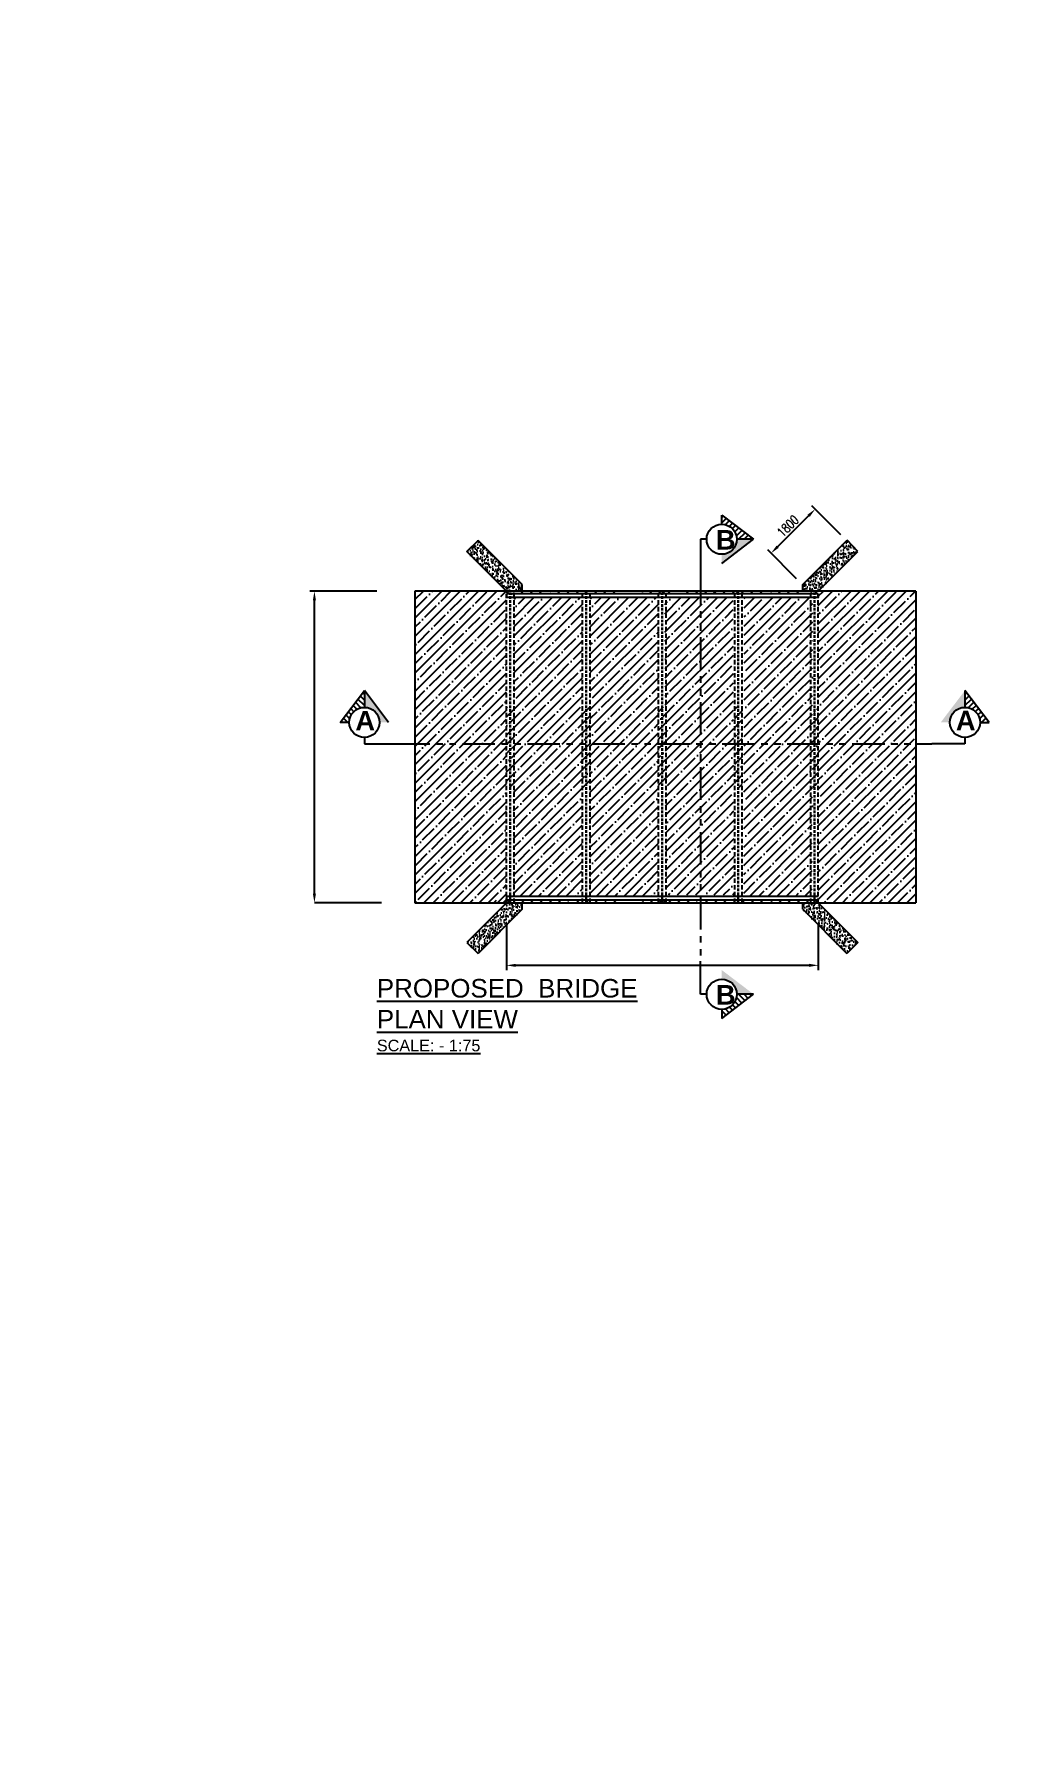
# Model space of a CAD drawing. Header units: millimetres. Extents: x -605628 to 223188, y -4937 to 493520.
# Drawn here: x -571754 to -553040, y 394348 to 427305 of the extents above; entities that cross this region are included whole.
import ezdxf

# ---------------------------------------------------------------- set-up
doc = ezdxf.new("R2010")
doc.units = ezdxf.units.MM
doc.header["$LTSCALE"] = 100
doc.header["$MEASUREMENT"] = 0
doc.header["$PDMODE"] = 3
doc.header["$PDSIZE"] = -0.5
doc.linetypes.add('HIDDEN', pattern=[0.375, 0.25, -0.125])
doc.linetypes.add('PHANTOM2', pattern=[1.25, 0.625, -0.125, 0.125, -0.125, 0.125, -0.125])
doc.layers.get('Defpoints').update_dxf_attribs({"color": 1})
for name, color, linetype in [('S-Dim', 1, 'Continuous'), ('S-Hatch', 8, 'Continuous'), ('ST-FOOTING', 4, 'HIDDEN'), ('ST-HATCH', 8, 'Continuous'), ('TITLE', 2, 'Continuous')]:
    doc.layers.add(name, color=color, linetype=linetype)
doc.styles.add('Roomname', font='sanss___.ttf')
doc.styles.add('SKEL 1_75xp', font='romans.shx', dxfattribs={"width": 0.75, "height": 178.5})
doc.dimstyles.new('1-75', dxfattribs={"dimtxt": 178.5, "dimasz": 178.5, "dimexe": 90, "dimexo": 90, "dimgap": 50, "dimtad": 1, "dimdec": 0, "dimzin": 3, "dimdsep": 46, "dimtxsty": 'SKEL 1_75xp', "dimcen": 0.0625, "dimclrd": 1, "dimclre": 1, "dimclrt": 2, "dimaunit": 1, "dimadec": 0, "dimazin": 0, "dimtfac": 1, "dimtdec": 0, "dimtofl": 0, "dimtmove": 0, "dimatfit": 3, "dimfxl": 50, "dimtolj": 1, "dimtzin": 0, "dimarcsym": 0})
pattern_1 = [(50, (-196819.75, 0), (143.452037, -12.550427), [15, -165]), (355, (-196819.75, 0), (-27.750267, 150.438427), [12, -132]), (100.451444, (-196807.8, -1.05), (115.70177, 137.887998), [12.74804, -140.228422]), (46.1842, (-196819.75, 40), (213.448266, -33.103856), [22.5, -247.5]), (96.635635, (-196801.96, 37.24), (186.93239, 194.82372), [19.12207, -210.34275]), (351.184164, (-196819.75, 40), (186.93239, 194.82372), [18, -198]), (21, (-196799.75, 30), (119.38141, -80.523778), [15, -165]), (326, (-196799.75, 30), (48.663066, 145.03001), [12, -132]), (71.451445, (-196789.8, 23.29), (168.044475, 64.50623), [12.748038, -140.228422]), (37.5, (-196819.75, 0), (2.431971, 66.578771), [0, -130.4, 0, -134, 0, -132.5]), (7.5, (-196819.75, 0), (52.6139075, 78.882342), [0, -76.4, 0, -127.4, 0, -50.5]), (327.5, (-196864.35, 0), (106.764487, -4.5109743), [0, -50, 0, -156, 0, -207]), (317.5, (-196884.35, 0), (116.637234, 20.020996), [0, -65, 0, -103.6, 0, -147])]
pattern_2 = [(45, (-196819.75, 15279), (-176.7767, 176.7767), []), (45, (-196642.97, 15279), (-176.7767, 176.7767), [312.5, -62.5, 0, -62.5])]
pattern_3 = [(45, (-196819.75, 13179), (-176.7767, 176.7767), []), (45, (-196642.97, 13179), (-176.7767, 176.7767), [312.5, -62.5, 0, -62.5])]
pattern_4 = [(45, (-196819.75, -2100), (-53.033009, 53.033009), []), (45, (-196766.715, -2100), (-53.033009, 53.033009), [93.75, -18.75, 0, -18.75])]
pattern_5 = [(45, (-196819.75, -2100), (-176.7767, 176.7767), []), (45, (-196642.97, -2100), (-176.7767, 176.7767), [312.5, -62.5, 0, -62.5])]
pattern_6 = [(45, (-196819.75, 17379), (-176.7767, 176.7767), []), (45, (-196642.97, 17379), (-176.7767, 176.7767), [312.5, -62.5, 0, -62.5])]
pattern_7 = [(45, (-196819.75, 2100), (-53.033009, 53.033009), []), (45, (-196766.715, 2100), (-53.033009, 53.033009), [93.75, -18.75, 0, -18.75])]
pattern_8 = [(45, (-196819.75, 2100), (-176.7767, 176.7767), []), (45, (-196642.97, 2100), (-176.7767, 176.7767), [312.5, -62.5, 0, -62.5])]

# ---------------------------------------------------------------- blocks, each defined once
blk = doc.blocks.new('*D86')
at = {"layer": 'Defpoints', "color": 0, "transparency": 16777216}
for p in [(-556173, 417611), (-557575, 417317), (-557021, 416762)]:
    blk.add_point(p, dxfattribs=at)
at = {"layer": 'S-Dim', "color": 1, "lineweight": -2, "transparency": 16777216}
for p, q in [((-556236, 417674), (-556791, 418229)), ((-556853, 418039), (-557449, 417443)), ((-557085, 416826), (-557639, 417380))]:
    blk.add_line(p, q, dxfattribs=at)
at = {"layer": 'S-Dim', "color": 1, "transparency": 16777216}
for points in [[(-556874, 418060), (-556832, 418018), (-556727, 418165)], [(-557470, 417464), (-557428, 417422), (-557575, 417317)]]:
    blk.add_solid(points, dxfattribs=at)
at = {"layer": 'S-Dim', "color": 2, "transparency": 16777216, "insert": (-557250, 417839), "char_height": 178.5, "attachment_point": 5, "rotation": 45, "style": 'SKEL 1_75xp'}
blk.add_mtext('\\A1;{\\C7;1800}', dxfattribs=at)

msp = doc.modelspace()

# ---------------------------------------------------------------- hatches: boundary and pattern name
h = msp.add_hatch()
h.set_pattern_fill('AR-CONC', color=8, scale=20, style=0)
h.set_pattern_definition(pattern_1)
h.paths.add_polyline_path([(-562366.5, 416712.9), (-563215, 417561.4), (-563427.2, 417349.3), (-562666.5, 416588.6), (-562670.4, 416588.6), (-562370.4, 416588.6)])
h = msp.add_hatch()
h.set_pattern_fill('AR-CONC', color=8, scale=20, style=0)
h.set_pattern_definition(pattern_1)
h.paths.add_polyline_path([(-556666.5, 416588.6), (-555905.8, 417349.3), (-556118, 417561.4), (-556966.5, 416712.9), (-556962.5, 416588.6), (-556662.5, 416588.6)])
h = msp.add_hatch()
h.set_pattern_fill('ANSI35', color=8, scale=1000, style=0)
h.set_pattern_definition([(45, (-7875.94, 0), (-176.776695, 176.776695), []), (45, (-7699.16, 0), (-176.776695, 176.776695), [312.5, -62.5, 0, -62.5])])
h.paths.add_polyline_path([(-564430.8, 416588.6), (-564430.8, 410588.6), (-562666.5, 410588.6), (-562666.5, 416588.6)])
h = msp.add_hatch()
h.set_pattern_fill('ANSI35', color=8, scale=1000, style=0)
h.set_pattern_definition(pattern_8)
h.paths.add_polyline_path([(-562596.5, 416588.6), (-562666.5, 416588.6), (-562666.5, 416538.6), (-562596.5, 416538.6)])
h = msp.add_hatch()
h.set_pattern_fill('ANSI35', color=8, scale=300, style=0)
h.set_pattern_definition(pattern_7)
h.paths.add_polyline_path([(-562590.4, 416588.6), (-562596.5, 416588.6), (-562596.5, 416538.6), (-562590.4, 416538.6)])
h = msp.add_hatch()
h.set_pattern_fill('ANSI35', color=8, scale=1000, style=0)
h.set_pattern_definition(pattern_6)
h.paths.add_polyline_path([(-562520.4, 416588.6), (-562590.4, 416588.6), (-562590.4, 416538.6), (-562520.4, 416538.6)])
h = msp.add_hatch()
h.set_pattern_fill('ANSI35', color=8, scale=1000, style=0)
h.set_pattern_definition(pattern_6)
h.paths.add_polyline_path([(-561203, 416588.6), (-562520.4, 416588.6), (-562520.4, 416538.6), (-561203, 416538.6)])
h = msp.add_hatch()
h.set_pattern_fill('ANSI35', color=8, scale=1000, style=0)
h.set_pattern_definition(pattern_6)
h.paths.add_polyline_path([(-561133, 416588.6), (-561203, 416588.6), (-561203, 416538.6), (-561133, 416538.6)])
h = msp.add_hatch()
h.set_pattern_fill('ANSI35', color=8, scale=1000, style=0)
h.set_pattern_definition(pattern_6)
h.paths.add_polyline_path([(-561126.9, 416588.6), (-561133, 416588.6), (-561133, 416538.6), (-561126.9, 416538.6)])
h = msp.add_hatch()
h.set_pattern_fill('ANSI35', color=8, scale=1000, style=0)
h.set_pattern_definition(pattern_6)
h.paths.add_polyline_path([(-561057, 416588.6), (-561126.9, 416588.6), (-561126.9, 416538.6), (-561057, 416538.6)])
h = msp.add_hatch()
h.set_pattern_fill('ANSI35', color=8, scale=1000, style=0)
h.set_pattern_definition(pattern_6)
h.paths.add_polyline_path([(-560055.8, 416588.6), (-560055.8, 416538.6), (-559739.5, 416538.6), (-559739.5, 416588.6)])
h.paths.add_polyline_path([(-560480.5, 416538.6), (-560480.5, 416588.6), (-561057, 416588.6), (-561057, 416538.6)])
h = msp.add_hatch()
h.set_pattern_fill('ANSI35', color=8, scale=1000, style=0)
h.set_pattern_definition(pattern_6)
h.paths.add_polyline_path([(-559669.5, 416588.6), (-559739.5, 416588.6), (-559739.5, 416538.6), (-559669.5, 416538.6)])
h = msp.add_hatch()
h.set_pattern_fill('ANSI35', color=8, scale=200, style=0)
h.set_pattern_definition([(45, (-196819.75, 2100), (-35.355339, 35.355339), []), (45, (-196784.39, 2100), (-35.355339, 35.355339), [62.5, -12.5, 0, -12.5])])
h.paths.add_polyline_path([(-559663.4, 416588.6), (-559669.5, 416588.6), (-559669.5, 416538.6), (-559663.4, 416538.6)])
h = msp.add_hatch()
h.set_pattern_fill('ANSI35', color=8, scale=1000, style=0)
h.set_pattern_definition(pattern_8)
h.paths.add_polyline_path([(-559593.5, 416588.6), (-559663.4, 416588.6), (-559663.4, 416538.6), (-559593.5, 416538.6)])
h = msp.add_hatch()
h.set_pattern_fill('ANSI35', color=8, scale=1000, style=0)
h.set_pattern_definition(pattern_6)
h.paths.add_polyline_path([(-558276, 416588.6), (-559593.5, 416588.6), (-559593.5, 416538.6), (-558276, 416538.6)])
h = msp.add_hatch()
h.set_pattern_fill('ANSI35', color=8, scale=1000, style=0)
h.set_pattern_definition(pattern_8)
h.paths.add_polyline_path([(-558206.1, 416588.6), (-558276, 416588.6), (-558276, 416538.6), (-558206.1, 416538.6)])
h = msp.add_hatch()
h.set_pattern_fill('ANSI35', color=8, scale=300, style=0)
h.set_pattern_definition(pattern_7)
h.paths.add_polyline_path([(-558200, 416588.6), (-558206.1, 416588.6), (-558206.1, 416538.6), (-558200, 416538.6)])
h = msp.add_hatch()
h.set_pattern_fill('ANSI35', color=8, scale=1000, style=0)
h.set_pattern_definition(pattern_6)
h.paths.add_polyline_path([(-558130, 416588.6), (-558200, 416588.6), (-558200, 416538.6), (-558130, 416538.6)])
h = msp.add_hatch()
h.set_pattern_fill('ANSI35', color=8, scale=1000, style=0)
h.set_pattern_definition(pattern_6)
h.paths.add_polyline_path([(-556812.5, 416588.6), (-558130, 416588.6), (-558130, 416538.6), (-556812.5, 416538.6)])
h = msp.add_hatch()
h.set_pattern_fill('ANSI35', color=8, scale=500, style=0)
h.set_pattern_definition([(45, (-196819.75, 2100), (-88.388348, 88.388348), []), (45, (-196731.36, 2100), (-88.388348, 88.388348), [156.25, -31.25, 0, -31.25])])
h.paths.add_polyline_path([(-556742.6, 416588.6), (-556812.5, 416588.6), (-556812.5, 416538.6), (-556742.6, 416538.6)])
h = msp.add_hatch()
h.set_pattern_fill('ANSI35', color=8, scale=1000, style=0)
h.set_pattern_definition(pattern_6)
h.paths.add_polyline_path([(-556736.5, 416588.6), (-556742.6, 416588.6), (-556742.6, 416538.6), (-556736.5, 416538.6)])
h = msp.add_hatch()
h.set_pattern_fill('ANSI35', color=8, scale=1000, style=0)
h.set_pattern_definition(pattern_6)
h.paths.add_polyline_path([(-556666.5, 416588.6), (-556736.5, 416588.6), (-556736.5, 416538.6), (-556666.5, 416538.6)])
h = msp.add_hatch()
h.set_pattern_fill('ANSI35', color=8, scale=1000, style=0)
h.paths.add_polyline_path([(-554790.6, 416538.6), (-554790.6, 416588.6), (-556666.5, 416588.6), (-556666.5, 410588.6), (-554790.6, 410588.6), (-554790.6, 410713.6)])
h = msp.add_hatch()
h.set_pattern_fill('ANSI35', color=8, scale=1000, style=0)
h.set_pattern_definition(pattern_2)
h.paths.add_polyline_path([(-561203, 416463.6), (-562520.4, 416463.6), (-562532.9, 410711.8), (-561215.5, 410711.8)])
h = msp.add_hatch()
h.set_pattern_fill('ANSI35', color=8, scale=1000, style=0)
h.set_pattern_definition([(45, (-195350.87, 15281.45), (-176.7767, 176.7767), []), (45, (-195174.1, 15281.45), (-176.7767, 176.7767), [312.5, -62.5, 0, -62.5])])
h.paths.add_polyline_path([(-559734.1, 416466.1), (-561051.6, 416466.1), (-561064, 410714.3), (-559746.6, 410714.3)])
h = msp.add_hatch()
h.set_pattern_fill('ANSI35', color=8, scale=1000, style=0)
h.set_pattern_definition(pattern_2)
h.paths.add_polyline_path([(-558304.2, 416463.1), (-559621.6, 416463.1), (-559600.2, 410742.8), (-558282.8, 410742.8)])
h = msp.add_hatch()
h.set_pattern_fill('ANSI35', color=8, scale=1000, style=0)
h.set_pattern_definition(pattern_2)
h.paths.add_polyline_path([(-556772.7, 416463.1), (-558090.1, 416463.1), (-558102.1, 410717), (-556784.7, 410717)])
h = msp.add_hatch()
h.set_pattern_fill('ANSI35', color=8, scale=1000, style=0)
h.set_pattern_definition(pattern_2)
h.paths.add_polyline_path([(-562596.5, 414363.6), (-562666.5, 414363.6), (-562666.5, 412813.6), (-562596.5, 412813.6)])
h = msp.add_hatch()
h.set_pattern_fill('ANSI35', color=8, scale=1000, style=0)
h.set_pattern_definition(pattern_2)
h.paths.add_polyline_path([(-562590.4, 414363.6), (-562596.5, 414363.6), (-562596.5, 412813.6), (-562590.4, 412813.6)])
h = msp.add_hatch()
h.set_pattern_fill('ANSI35', color=8, scale=1000, style=0)
h.set_pattern_definition(pattern_2)
h.paths.add_polyline_path([(-562520.4, 414363.6), (-562590.4, 414363.6), (-562590.4, 412813.6), (-562520.4, 412813.6)])
h = msp.add_hatch()
h.set_pattern_fill('ANSI35', color=8, scale=1000, style=0)
h.set_pattern_definition(pattern_2)
h.paths.add_polyline_path([(-561133, 414363.6), (-561203, 414363.6), (-561203, 412813.6), (-561133, 412813.6)])
h = msp.add_hatch()
h.set_pattern_fill('ANSI35', color=8, scale=1000, style=0)
h.set_pattern_definition(pattern_2)
h.paths.add_polyline_path([(-561126.9, 414363.6), (-561133, 414363.6), (-561133, 412813.6), (-561126.9, 412813.6)])
h = msp.add_hatch()
h.set_pattern_fill('ANSI35', color=8, scale=1000, style=0)
h.set_pattern_definition(pattern_2)
h.paths.add_polyline_path([(-561057, 414363.6), (-561126.9, 414363.6), (-561126.9, 412813.6), (-561057, 412813.6)])
h = msp.add_hatch()
h.set_pattern_fill('ANSI35', color=8, scale=1000, style=0)
h.set_pattern_definition(pattern_2)
h.paths.add_polyline_path([(-559669.5, 414363.6), (-559739.5, 414363.6), (-559739.5, 412813.6), (-559669.5, 412813.6)])
h = msp.add_hatch()
h.set_pattern_fill('ANSI35', color=8, scale=1000, style=0)
h.set_pattern_definition(pattern_2)
h.paths.add_polyline_path([(-559663.4, 414363.6), (-559669.5, 414363.6), (-559669.5, 412813.6), (-559663.4, 412813.6)])
h = msp.add_hatch()
h.set_pattern_fill('ANSI35', color=8, scale=1000, style=0)
h.set_pattern_definition(pattern_2)
h.paths.add_polyline_path([(-559593.5, 414363.6), (-559663.4, 414363.6), (-559663.4, 412813.6), (-559593.5, 412813.6)])
h = msp.add_hatch()
h.set_pattern_fill('ANSI35', color=8, scale=1000, style=0)
h.set_pattern_definition(pattern_2)
h.paths.add_polyline_path([(-558206.1, 414363.6), (-558276, 414363.6), (-558276, 412813.6), (-558206.1, 412813.6)])
h = msp.add_hatch()
h.set_pattern_fill('ANSI35', color=8, scale=1000, style=0)
h.set_pattern_definition(pattern_2)
h.paths.add_polyline_path([(-558200, 414363.6), (-558206.1, 414363.6), (-558206.1, 412813.6), (-558200, 412813.6)])
h = msp.add_hatch()
h.set_pattern_fill('ANSI35', color=8, scale=1000, style=0)
h.set_pattern_definition(pattern_2)
h.paths.add_polyline_path([(-558130, 414363.6), (-558200, 414363.6), (-558200, 412813.6), (-558130, 412813.6)])
h = msp.add_hatch()
h.set_pattern_fill('ANSI35', color=8, scale=1000, style=0)
h.set_pattern_definition(pattern_2)
h.paths.add_polyline_path([(-556742.6, 414363.6), (-556812.5, 414363.6), (-556812.5, 412813.6), (-556742.6, 412813.6)])
h = msp.add_hatch()
h.set_pattern_fill('ANSI35', color=8, scale=1000, style=0)
h.set_pattern_definition(pattern_2)
h.paths.add_polyline_path([(-556736.5, 414363.6), (-556742.6, 414363.6), (-556742.6, 412813.6), (-556736.5, 412813.6)])
h = msp.add_hatch()
h.set_pattern_fill('ANSI35', color=8, scale=1000, style=0)
h.set_pattern_definition(pattern_2)
h.paths.add_polyline_path([(-556666.5, 414363.6), (-556736.5, 414363.6), (-556736.5, 412813.6), (-556666.5, 412813.6)])
h = msp.add_hatch()
h.set_pattern_fill('AR-CONC', color=8, scale=20, style=0)
h.set_pattern_definition(pattern_1)
h.paths.add_polyline_path([(-562366.5, 410464.4), (-562373.4, 410588.8), (-562673.4, 410588.8), (-562666.5, 410588.6), (-563427.2, 409828), (-563215, 409615.8)])
h = msp.add_hatch()
h.set_pattern_fill('ANSI35', color=8, scale=1000, style=0)
h.set_pattern_definition(pattern_3)
h.paths.add_polyline_path([(-562666.5, 410638.6), (-562966.5, 410638.6), (-562966.5, 410588.6), (-562666.5, 410588.6)])
h = msp.add_hatch()
h.set_pattern_fill('ANSI35', color=8, scale=1000, style=0)
h.set_pattern_definition(pattern_5)
h.paths.add_polyline_path([(-562596.5, 410638.6), (-562666.5, 410638.6), (-562666.5, 410588.6), (-562596.5, 410588.6)])
h = msp.add_hatch()
h.set_pattern_fill('ANSI35', color=8, scale=300, style=0)
h.set_pattern_definition(pattern_4)
h.paths.add_polyline_path([(-562590.4, 410638.6), (-562596.5, 410638.6), (-562596.5, 410588.6), (-562590.4, 410588.6)])
h = msp.add_hatch()
h.set_pattern_fill('ANSI35', color=8, scale=1000, style=0)
h.set_pattern_definition(pattern_3)
h.paths.add_polyline_path([(-562520.4, 410638.6), (-562590.4, 410638.6), (-562590.4, 410588.6), (-562520.4, 410588.6)])
h = msp.add_hatch()
h.set_pattern_fill('ANSI35', color=8, scale=1000, style=0)
h.set_pattern_definition(pattern_3)
h.paths.add_polyline_path([(-561203, 410638.6), (-562520.4, 410638.6), (-562520.4, 410588.6), (-561203, 410588.6)])
h = msp.add_hatch()
h.set_pattern_fill('ANSI35', color=8, scale=1000, style=0)
h.set_pattern_definition(pattern_3)
h.paths.add_polyline_path([(-561133, 410638.6), (-561203, 410638.6), (-561203, 410588.6), (-561133, 410588.6)])
h = msp.add_hatch()
h.set_pattern_fill('ANSI35', color=8, scale=1000, style=0)
h.set_pattern_definition(pattern_3)
h.paths.add_polyline_path([(-561126.9, 410638.6), (-561133, 410638.6), (-561133, 410588.6), (-561126.9, 410588.6)])
h = msp.add_hatch()
h.set_pattern_fill('ANSI35', color=8, scale=1000, style=0)
h.set_pattern_definition(pattern_3)
h.paths.add_polyline_path([(-561057, 410638.6), (-561126.9, 410638.6), (-561126.9, 410588.6), (-561057, 410588.6)])
h = msp.add_hatch()
h.set_pattern_fill('ANSI35', color=8, scale=1000, style=0)
h.set_pattern_definition(pattern_3)
h.paths.add_polyline_path([(-560055.8, 410638.6), (-560055.8, 410588.6), (-559739.5, 410588.6), (-559739.5, 410638.6)])
h.paths.add_polyline_path([(-560480.5, 410588.6), (-560480.5, 410638.6), (-561057, 410638.6), (-561057, 410588.6)])
h = msp.add_hatch()
h.set_pattern_fill('ANSI35', color=8, scale=1000, style=0)
h.set_pattern_definition(pattern_3)
h.paths.add_polyline_path([(-559669.5, 410638.6), (-559739.5, 410638.6), (-559739.5, 410588.6), (-559669.5, 410588.6)])
h = msp.add_hatch()
h.set_pattern_fill('ANSI35', color=8, scale=300, style=0)
h.set_pattern_definition(pattern_4)
h.paths.add_polyline_path([(-559663.4, 410638.6), (-559669.5, 410638.6), (-559669.5, 410588.6), (-559663.4, 410588.6)])
h = msp.add_hatch()
h.set_pattern_fill('ANSI35', color=8, scale=1000, style=0)
h.set_pattern_definition(pattern_5)
h.paths.add_polyline_path([(-559593.5, 410638.6), (-559663.4, 410638.6), (-559663.4, 410588.6), (-559593.5, 410588.6)])
h = msp.add_hatch()
h.set_pattern_fill('ANSI35', color=8, scale=1000, style=0)
h.set_pattern_definition(pattern_3)
h.paths.add_polyline_path([(-558276, 410638.6), (-559593.5, 410638.6), (-559593.5, 410588.6), (-558276, 410588.6)])
h = msp.add_hatch()
h.set_pattern_fill('ANSI35', color=8, scale=1000, style=0)
h.set_pattern_definition(pattern_5)
h.paths.add_polyline_path([(-558206.1, 410638.6), (-558276, 410638.6), (-558276, 410588.6), (-558206.1, 410588.6)])
h = msp.add_hatch()
h.set_pattern_fill('ANSI35', color=8, scale=300, style=0)
h.set_pattern_definition(pattern_4)
h.paths.add_polyline_path([(-558200, 410638.6), (-558206.1, 410638.6), (-558206.1, 410588.6), (-558200, 410588.6)])
h = msp.add_hatch()
h.set_pattern_fill('ANSI35', color=8, scale=1000, style=0)
h.set_pattern_definition(pattern_3)
h.paths.add_polyline_path([(-558130, 410638.6), (-558200, 410638.6), (-558200, 410588.6), (-558130, 410588.6)])
h = msp.add_hatch()
h.set_pattern_fill('ANSI35', color=8, scale=1000, style=0)
h.set_pattern_definition(pattern_3)
h.paths.add_polyline_path([(-556812.5, 410638.6), (-558130, 410638.6), (-558130, 410588.6), (-556812.5, 410588.6)])
h = msp.add_hatch()
h.set_pattern_fill('AR-CONC', color=8, scale=20, style=0)
h.set_pattern_definition(pattern_1)
h.paths.add_polyline_path([(-556666.5, 410588.6), (-556646.6, 410593), (-556946.6, 410593), (-556966.5, 410464.4), (-556118, 409615.8), (-555905.8, 409828)])
h = msp.add_hatch()
h.set_pattern_fill('ANSI35', color=8, scale=1000, style=0)
h.set_pattern_definition(pattern_5)
h.paths.add_polyline_path([(-556742.6, 410638.6), (-556812.5, 410638.6), (-556812.5, 410588.6), (-556742.6, 410588.6)])
h = msp.add_hatch()
h.set_pattern_fill('ANSI35', color=8, scale=300, style=0)
h.set_pattern_definition(pattern_4)
h.paths.add_polyline_path([(-556736.5, 410638.6), (-556742.6, 410638.6), (-556742.6, 410588.6), (-556736.5, 410588.6)])
h = msp.add_hatch()
h.set_pattern_fill('ANSI35', color=8, scale=1000, style=0)
h.set_pattern_definition(pattern_3)
h.paths.add_polyline_path([(-556666.5, 410638.6), (-556736.5, 410638.6), (-556736.5, 410588.6), (-556666.5, 410588.6)])
h = msp.add_hatch()
h.set_pattern_fill('ANSI35', color=8, scale=1000, style=0)
h.set_pattern_definition(pattern_3)
h.paths.add_polyline_path([(-556366.5, 410638.6), (-556666.5, 410638.6), (-556666.5, 410588.6), (-556366.5, 410588.6)])
at = {"layer": 'S-Hatch'}
h = msp.add_hatch(dxfattribs=at)
h.set_pattern_fill('ANSI31', color=3, scale=605)
h.set_pattern_definition([(45, (-655965.104, 286561.1), (-53.47495, 53.47495), [])])
h.paths.add_polyline_path([(-558524.2, 418052.4), (-558524.2, 417876.6, -0.4142136), (-558234.1, 417586.5), (-557911, 417586.5)])
h = msp.add_hatch(color=5, dxfattribs=at)
h.dxf.hatch_style = 1
h.paths.add_polyline_path([(-557911, 417586.5), (-558234.1, 417586.5, -0.4142136), (-558524.2, 417296.4), (-558524.2, 417120.6)])
h = msp.add_hatch(dxfattribs=at)
h.set_pattern_fill('ANSI31', color=3, scale=605, angle=90)
h.set_pattern_definition([(135, (-434375.6, 316620.51), (-53.47495, -53.47495), [])])
h.paths.add_polyline_path([(-565866.9, 414061.4), (-565691.1, 414061.4, -0.4142136), (-565401, 414351.5), (-565401, 414674.6)])
h = msp.add_hatch(color=5, dxfattribs=at)
h.dxf.hatch_style = 1
h.paths.add_polyline_path([(-565401, 414674.6), (-565401, 414351.5, -0.4142136), (-565110.9, 414061.4), (-564935.1, 414061.4)])
h = msp.add_hatch(color=5, dxfattribs=at)
h.dxf.hatch_style = 1
h.paths.add_polyline_path([(-554310.8, 414061.4), (-554135.1, 414061.4, -0.4142136), (-553845, 414351.5), (-553845, 414674.6)])
h = msp.add_hatch(dxfattribs=at)
h.set_pattern_fill('ANSI31', color=3, scale=605, angle=180)
h.set_pattern_definition([(225, (-432897.74, 316620.51), (53.47495, -53.47495), [])])
h.paths.add_polyline_path([(-553845, 414674.6), (-553845, 414351.5, -0.4142136), (-553554.9, 414061.4), (-553379.1, 414061.4)])
h = msp.add_hatch(color=5, dxfattribs=at)
h.dxf.hatch_style = 1
h.paths.add_polyline_path([(-558524.2, 409295.7), (-558524.2, 409119.9, -0.4142136), (-558234.1, 408829.8), (-557911, 408829.8)])
h = msp.add_hatch(dxfattribs=at)
h.set_pattern_fill('ANSI31', color=3, scale=605, angle=90)
h.set_pattern_definition([(135, (-655965.104, 287882.62), (-53.47495, -53.47495), [])])
h.paths.add_polyline_path([(-557911, 408829.8), (-558234.1, 408829.8, -0.4142136), (-558524.2, 408539.7), (-558524.2, 408364)])

# ---------------------------------------------------------------- linework, layer by layer
at = {"color": 5}
for p, q in [((-558524.2, 418052.4), (-557911, 417586.5)), ((-558524.2, 417876.6), (-558524.2, 418052.4)), ((-558814.3, 417586.5), (-558934.5, 417586.5)), ((-558934.5, 417586.5), (-558934.5, 416949.4)), ((-558524.2, 417120.6), (-557911, 417586.5)), ((-557911, 417586.5), (-558234.1, 417586.5)), ((-565866.9, 414061.4), (-565401, 414674.6)), ((-564935.1, 414061.4), (-565401, 414674.6)), ((-565401, 414674.6), (-565401, 414351.5)), ((-553379.1, 414061.4), (-553845, 414674.6)), ((-553845, 414674.6), (-553845, 414351.5)), ((-565691.1, 414061.4), (-565866.9, 414061.4)), ((-553554.9, 414061.4), (-553379.1, 414061.4)), ((-565401, 413771.3), (-565401, 413651.1)), ((-565401, 413651.1), (-564763.9, 413651.1)), ((-553845, 413651.1), (-554482.1, 413651.1)), ((-553845, 413771.3), (-553845, 413651.1)), ((-558934.5, 408829.8), (-558934.5, 409467)), ((-558814.3, 408829.8), (-558934.5, 408829.8)), ((-558524.2, 408364), (-557911, 408829.8)), ((-557911, 408829.8), (-558234.1, 408829.8)), ((-558524.2, 408539.7), (-558524.2, 408364))]:
    msp.add_line(p, q, dxfattribs=at)
at = {"color": 4, "linetype": 'PHANTOM2', "ltscale": 10}
for p, q in [((-558934.5, 416949.4), (-558934.5, 409467)), ((-564763.9, 413651.1), (-554482.1, 413651.1))]:
    msp.add_line(p, q, dxfattribs=at)
at = {"color": 5}
for centre in [(-558524.2, 417586.5), (-565401, 414061.4), (-553845, 414061.4), (-558524.2, 408829.8)]:
    msp.add_circle(centre, 290.1, dxfattribs=at)
at = {"layer": 'S-Dim', "color": 1}
for p, q in [((-565162.3, 416588.6), (-566452.7, 416588.6)), ((-566362.7, 410767.1), (-566362.7, 416410.1)), ((-565072.3, 410588.6), (-566362.7, 410588.6)), ((-562666.5, 410164.4), (-562666.5, 409296.2)), ((-556666.5, 410164.4), (-556666.5, 409296.2)), ((-556845, 409386.2), (-562488, 409386.2))]:
    msp.add_line(p, q, dxfattribs=at)
for points in [[(-566392.5, 416410.1), (-566333, 416410.1), (-566362.7, 416588.6)], [(-566392.5, 410767.1), (-566333, 410767.1), (-566362.7, 410588.6)], [(-562488, 409415.9), (-562488, 409356.4), (-562666.5, 409386.2)], [(-556845, 409415.9), (-556845, 409356.4), (-556666.5, 409386.2)]]:
    msp.add_solid(points, dxfattribs=at)
at = {"layer": 'ST-FOOTING', "color": 2, "linetype": 'ByBlock'}
msp.add_circle((-539563.6, 427455.6), 66064.3, dxfattribs=at)
at = {"layer": 'ST-HATCH', "color": 3}
for p, q in [((-556966.5, 416712.9), (-556114.2, 417571.8)), ((-555905.8, 417349.3), (-556114.2, 417571.8)), ((-563427.2, 417349.3), (-563215, 417561.4)), ((-562666.5, 416588.6), (-563427.2, 417349.3)), ((-562366.5, 416712.9), (-563215, 417561.4)), ((-556666.5, 416588.6), (-555905.8, 417349.3)), ((-560480.5, 416588.6), (-564430.8, 416588.6)), ((-564430.8, 416588.6), (-564430.8, 410713.6)), ((-562666.5, 416588.6), (-562666.5, 416588.6)), ((-562366.5, 416588.6), (-562366.5, 416712.9)), ((-554790.6, 416588.6), (-560480.5, 416588.6)), ((-556966.5, 416588.6), (-556966.5, 416712.9)), ((-556666.5, 416588.6), (-556666.5, 416588.6)), ((-554790.6, 416588.6), (-554790.6, 416538.6)), ((-560480.5, 416538.6), (-562666.5, 416538.6)), ((-562666.5, 416538.6), (-562666.5, 416463.6)), ((-560480.5, 416463.6), (-562666.5, 416463.6)), ((-556666.5, 416538.6), (-560480.5, 416538.6)), ((-556666.5, 416463.6), (-560480.5, 416463.6)), ((-556666.5, 416538.6), (-556666.5, 416463.6)), ((-554790.6, 416538.6), (-554790.6, 410713.6)), ((-564430.8, 410713.6), (-564430.8, 410588.6)), ((-560055.8, 410713.6), (-562666.5, 410713.6)), ((-562666.5, 410713.6), (-562666.5, 410638.6)), ((-556666.5, 410713.6), (-560055.8, 410713.6)), ((-554790.6, 410713.6), (-554790.6, 410588.6)), ((-564430.8, 410588.6), (-560055.8, 410588.6)), ((-562666.5, 410588.6), (-563427.2, 409828)), ((-562366.5, 410464.4), (-563215, 409615.8)), ((-560055.8, 410638.6), (-562666.5, 410638.6)), ((-562666.5, 410588.6), (-562666.5, 410588.6)), ((-562366.5, 410464.4), (-562366.5, 410588.6)), ((-556666.5, 410638.6), (-560055.8, 410638.6)), ((-560055.8, 410588.6), (-554790.6, 410588.6)), ((-556966.5, 410464.4), (-556966.5, 410588.6)), ((-556966.5, 410464.4), (-556118, 409615.8)), ((-556666.5, 410588.6), (-556666.5, 410588.6)), ((-556666.5, 410588.6), (-555905.8, 409828)), ((-563427.2, 409828), (-563215, 409615.8)), ((-555905.8, 409828), (-556118, 409615.8))]:
    msp.add_line(p, q, dxfattribs=at)
at = {"layer": 'ST-HATCH', "color": 2, "linetype": 'HIDDEN', "ltscale": 3.4}
for p, q in [((-562666.5, 410588.6), (-562666.5, 416588.6)), ((-562520.4, 410588.6), (-562520.4, 416588.6)), ((-561203, 410588.6), (-561203, 416588.6)), ((-561057, 410588.6), (-561057, 416588.6)), ((-559739.5, 410588.6), (-559739.5, 416588.6)), ((-559593.5, 410588.6), (-559593.5, 416588.6)), ((-558276, 410588.6), (-558276, 416588.6)), ((-558130, 410588.6), (-558130, 416588.6)), ((-556812.5, 410588.6), (-556812.5, 416588.6)), ((-556666.5, 410588.6), (-556666.5, 416588.6))]:
    msp.add_line(p, q, dxfattribs=at)
at = {"layer": 'ST-HATCH', "color": 8, "linetype": 'HIDDEN', "ltscale": 2}
for p, q in [((-562596.5, 410588.6), (-562596.5, 416588.6)), ((-562590.4, 410588.6), (-562590.4, 416588.6)), ((-561133, 410588.6), (-561133, 416588.6)), ((-561126.9, 410588.6), (-561126.9, 416588.6)), ((-559669.5, 410588.6), (-559669.5, 416588.6)), ((-559663.4, 410588.6), (-559663.4, 416588.6)), ((-558206.1, 410588.6), (-558206.1, 416588.6)), ((-558200, 410588.6), (-558200, 416588.6)), ((-556742.6, 410588.6), (-556742.6, 416588.6)), ((-556736.5, 410588.6), (-556736.5, 416588.6))]:
    msp.add_line(p, q, dxfattribs=at)

# ---------------------------------------------------------------- texts
at = {"layer": 'TITLE', "style": 'Roomname'}
for s, insert, char_height, width, attachment_point in [('\\A1;{\\fSansSerif|b1|i0|c2|p2;B}', (-558636.9, 417388), 375, 7263.092, 7), ('\\A1;{\\fSansSerif|b1|i0|c2|p2;A}', (-565575, 413907.4), 375, 7263.092, 7), ('\\A1;{\\fSansSerif|b1|i0|c2|p2;A}', (-554018.9, 413910.7), 375, 7263.092, 7), ('{\\L\\C7;PROPOSED  BRIDGE\\PPLAN VIEW}', (-565161.5, 409123.9), 357, 15189.483, 1), ('\\A1;{\\fSansSerif|b1|i0|c2|p2;B}', (-558636.9, 408631.3), 375, 7263.092, 7), ('{\\L\\C7;SCALE: - 1:75}', (-565161.5, 407954.9), 223.125, 12491.798, 1)]:
    msp.add_mtext(s, dxfattribs=dict(at, insert=insert, char_height=char_height, width=width, attachment_point=attachment_point))

# ---------------------------------------------------------------- dimensions: what is measured, and where the dimension line sits
at = {"layer": 'S-Dim'}
dim = msp.add_aligned_dim(p1=(-556172.5, 417610.7), p2=(-557021.1, 416762.2), distance=-784, text='{\\C7;1800}', dimstyle='1-75', override={"dimtmove": 1}, dxfattribs=at)
dim.commit()
dim.dimension.update_dxf_attribs({"geometry": '*D86', "text_midpoint": (-557249.6, 417839.3)})

doc.saveas('drawing.dxf')
